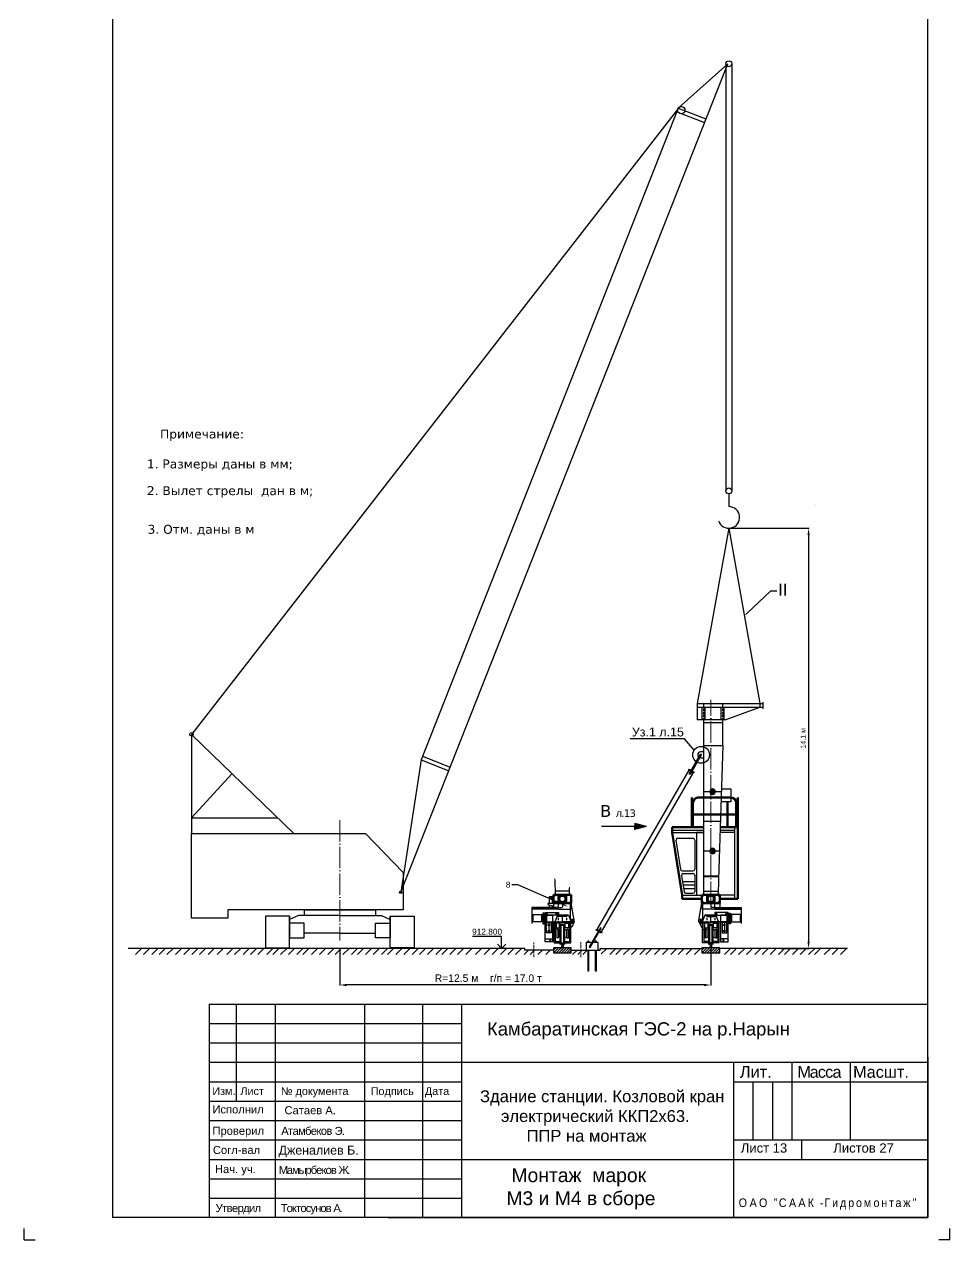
# Model space of a CAD drawing. Header units: millimetres. Extents: x 155577 to 993706, y -295114 to -113927.
# Drawn here: x 532038 to 563223, y -282929 to -241995 of the extents above; entities that cross this region are included whole.
import ezdxf
from ezdxf import colors
from ezdxf.entities.mleader import LeaderData, LeaderLine
from ezdxf.math import Vec2, Vec3

# ---------------------------------------------------------------- set-up
doc = ezdxf.new("R2010")
doc.units = ezdxf.units.MM
doc.linetypes.add('ACAD_ISO04W100', pattern=[30, 24, -3, 0, -3])
doc.linetypes.add('штриховая2', pattern=[9.525, 6.35, -3.175])
doc.layers.add('ось', color=160, linetype='Continuous', lineweight=15)
doc.layers.add('размер', color=84, linetype='Continuous', lineweight=18)
doc.styles.add('rom', font='times.ttf')
doc.styles.get("Standard").update_dxf_attribs({"font": 'arial.ttf'})
doc.dimstyles.new('ISO-25', dxfattribs={"dimtxt": 170, "dimasz": 170, "dimexe": 20, "dimexo": 10, "dimgap": 40, "dimtad": 1, "dimtxsty": 'Standard', "dimcen": 2.5, "dimadec": 0, "dimazin": 0, "dimtfac": 1, "dimtmove": 0, "dimatfit": 3, "dimfxl": 0, "dimarcsym": 0})

# ---------------------------------------------------------------- blocks, each defined once
blk = doc.blocks.new('стрела ДЭК -50 30 м')
for p, q in [((307292, 19005), (312744, 48506)), ((311398, 46721), (312744, 48506)), ((311398, 46721), (307108, 23514)), ((311398, 46721), (312381, 46539)), ((311374, 46592), (312357, 46410)), ((307108, 23514), (308092, 23332)), ((307108, 23514), (307292, 19005)), ((307132, 23643), (308115, 23461))]:
    blk.add_line(p, q)
blk.add_circle((311512, 46669), 123)
blk = doc.blocks.new('ходовка ДЭК -50')
at = {"lineweight": 30}
for p, q in [((580953, 8672), (580953, 8472)), ((580953, 8672), (583352, 8672)), ((583352, 8672), (583352, 8472)), ((580452, 8457), (579652, 8457)), ((579652, 8457), (579652, 7387)), ((580753, 8472), (580452, 8339)), ((580452, 7387), (580452, 8457)), ((582152, 8472), (580753, 8472)), ((582152, 8472), (583552, 8472)), ((583552, 8472), (583852, 8339)), ((583852, 8457), (584652, 8457)), ((583852, 7387), (583852, 8457)), ((584652, 8457), (584652, 7387)), ((582152, 7882), (580952, 7882)), ((582152, 7882), (582152, 7882)), ((582152, 7882), (583352, 7882)), ((582152, 7882), (582152, 7882)), ((579652, 7387), (580452, 7387)), ((584652, 7387), (583852, 7387))]:
    blk.add_line(p, q, dxfattribs=at)
for p, q in [((580452, 8457), (580452, 8222)), ((583852, 8457), (583852, 8222))]:
    blk.add_line(p, q)
for points in [[(580952, 8222), (580452, 8222), (580452, 7722), (580952, 7722)], [(583352, 8222), (583852, 8222), (583852, 7722), (583352, 7722)]]:
    blk.add_lwpolyline(points, close=True, dxfattribs=at)
blk = doc.blocks.new('корпус ДЭК-50')
at = {"lineweight": 30}
for p, q in [((537296, 11242), (533847, 14577)), ((533847, 14577), (533847, 11242)), ((533847, 11767), (535212, 13257)), ((533847, 11767), (536741, 11767)), ((533847, 8391), (533847, 11242)), ((533847, 11242), (539715, 11242)), ((539715, 11242), (540977, 9922)), ((540977, 9922), (540977, 8672)), ((540977, 8672), (535070, 8672)), ((535070, 8672), (535070, 8391)), ((535070, 8391), (533847, 8391))]:
    blk.add_line(p, q, dxfattribs=at)
blk.add_line((533847, 8391), (533847, 8672))
at = {"color": 70, "lineweight": 30}
for centre, radius in [((533847, 14577), 60.4), ((540897, 9261), 40.4)]:
    blk.add_circle(centre, radius, dxfattribs=at)
at = {"layer": 'ось', "linetype": 'ACAD_ISO04W100', "ltscale": 30}
blk.add_line((538847, 11693), (538847, 7633), dxfattribs=at)
blk = doc.blocks.new('A4')
at = {"color": 4}
for p, q in [((839180.34, -1943.12), (839180.34, -1945.62)), ((839180.34, -1943.12), (839182.84, -1943.12)), ((839390.34, -1943.12), (839387.84, -1943.12)), ((839390.34, -1943.12), (839390.34, -1945.62)), ((839180.34, -2240.12), (839180.34, -2237.62)), ((839390.34, -2240.12), (839390.34, -2237.62)), ((839180.34, -2240.12), (839182.84, -2240.12)), ((839390.34, -2240.12), (839387.84, -2240.12))]:
    blk.add_line(p, q, dxfattribs=at)
for p, q in [((839200.34, -1948.12), (839200.34, -2235.12)), ((839200.34, -1948.12), (839385.34, -1948.12)), ((839385.34, -1948.12), (839385.34, -2235.12)), ((839385.34, -2235.12), (839200.34, -2235.12))]:
    blk.add_line(p, q)
blk = doc.blocks.new('*D64')
at = {"layer": 'Defpoints', "color": 0, "transparency": 16777216}
for p in [(542672, -273101), (555172, -273101), (542672, -274351)]:
    blk.add_point(p, dxfattribs=at)
at = {"layer": 'размер', "color": 0, "lineweight": -2, "transparency": 16777216}
for p, q in [((542672, -273111), (542672, -274371)), ((555172, -273111), (555172, -274371)), ((554947, -274351), (542897, -274351))]:
    blk.add_line(p, q, dxfattribs=at)
at = {"layer": 'размер', "color": 0, "transparency": 16777216}
for points in [[(542897, -274314), (542897, -274389), (542672, -274351)], [(554947, -274314), (554947, -274389), (555172, -274351)]]:
    blk.add_solid(points, dxfattribs=at)
at = {"layer": 'размер', "color": 0, "transparency": 16777216, "insert": (547672, -274122), "char_height": 170, "attachment_point": 5}
blk.add_mtext('{\\H1.4706x;R=12.5 м    г/п = 17.0 т}', dxfattribs=at)
blk = doc.blocks.new('М4')
at = {"lineweight": 50}
for p, q in [((512136, -37683), (512116, -37683)), ((511496, -38253), (511476, -38253))]:
    blk.add_line(p, q, dxfattribs=at)
at = {"lineweight": 30}
for p, q in [((512126, -43144), (512126, -37683)), ((511486, -38348), (511486, -38253)), ((511486, -38348), (511625, -42849)), ((512126, -38348), (511486, -38348)), ((511534, -39904), (511734, -39904)), ((511918, -39904), (512126, -39904)), ((511565, -40904), (512126, -40904)), ((511565, -40904), (512126, -40904)), ((511596, -41904), (511734, -41904)), ((511596, -41904), (511734, -41904)), ((511918, -41904), (512126, -41904)), ((511918, -41904), (512126, -41904))]:
    blk.add_line(p, q, dxfattribs=at)
for p, q in [((511756, -39904), (511896, -39904)), ((511826, -39795), (511826, -40012)), ((511826, -39795), (511826, -40012)), ((511756, -41904), (511896, -41904)), ((511826, -41795), (511826, -42012))]:
    blk.add_line(p, q)
at = {"lineweight": 40}
for p, q in [((511635, -42849), (511615, -42849)), ((511615, -42849), (511635, -42849)), ((512126, -42754), (511622, -42754)), ((512126, -42754), (511622, -42754)), ((512136, -43144), (512116, -43144))]:
    blk.add_line(p, q, dxfattribs=at)
at = {"lineweight": 30}
for centre in [(511826, -39904), (511826, -41904)]:
    blk.add_circle(centre, 92.2, dxfattribs=at)
for centre in [(511826, -39904), (511826, -41904)]:
    blk.add_circle(centre, 60)
blk = doc.blocks.new('М2')
at = {"lineweight": 30}
for p, q in [((510138, -36888), (510138, -37108)), ((512351, -36938), (510138, -36938)), ((512351, -37058), (510138, -37058)), ((510236, -36938), (510236, -37058)), ((511406, -37478), (510236, -37058)), ((511431, -37478), (511431, -37058)), ((511541, -37478), (511541, -37058)), ((512071, -37478), (512071, -37058)), ((512181, -37478), (512181, -37058)), ((512351, -36938), (512351, -37478)), ((511406, -37478), (511666, -37478)), ((511486, -38243), (511486, -37478)), ((512126, -37578), (511486, -37578)), ((511541, -37478), (512351, -37478)), ((512126, -37673), (512126, -37478))]:
    blk.add_line(p, q, dxfattribs=at)
for p, q in [((511486, -37058), (511486, -36938)), ((512126, -37058), (512126, -36938)), ((511426, -37478), (511546, -37478))]:
    blk.add_line(p, q)
at = {"linetype": 'штриховая2', "ltscale": 10}
for p, q in [((511486, -37478), (511486, -37058)), ((512126, -37478), (512126, -37058))]:
    blk.add_line(p, q, dxfattribs=at)
at = {"lineweight": 50}
for p, q in [((512136, -37673), (512116, -37673)), ((511496, -38243), (511476, -38243))]:
    blk.add_line(p, q, dxfattribs=at)
blk = doc.blocks.new('фаркоп')
for p, q in [((538643, -300988), (538643, -300952)), ((538668, -300988), (538668, -300952)), ((538668, -300988), (538668, -300952)), ((538693, -300988), (538693, -300952)), ((538693, -300988), (538693, -300952)), ((538718, -300988), (538718, -300952)), ((538718, -300988), (538718, -300952)), ((538743, -300988), (538743, -300952)), ((538743, -300988), (538743, -300952)), ((538783, -300891), (544983, -300891)), ((544983, -301050), (538783, -301050)), ((538793, -300988), (538793, -300952)), ((538793, -300988), (538793, -300952)), ((538818, -300988), (538818, -300952)), ((538818, -300988), (538818, -300952)), ((538843, -300988), (538843, -300952)), ((538843, -300988), (538843, -300952)), ((538868, -300988), (538868, -300952)), ((544898, -300988), (544898, -300952)), ((544923, -300988), (544923, -300952)), ((544923, -300988), (544923, -300952)), ((544948, -300988), (544948, -300952)), ((544948, -300988), (544948, -300952)), ((544973, -300988), (544973, -300952)), ((544973, -300988), (544973, -300952)), ((545023, -300988), (545023, -300952)), ((545023, -300988), (545023, -300952)), ((545048, -300988), (545048, -300952)), ((545048, -300988), (545048, -300952)), ((545073, -300988), (545073, -300952)), ((545073, -300988), (545073, -300952)), ((545098, -300988), (545098, -300952)), ((545098, -300988), (545098, -300952)), ((545123, -300988), (545123, -300952))]:
    blk.add_line(p, q)
at = {"color": 3}
for p, q in [((538768, -300988), (538768, -300952)), ((544998, -300988), (544998, -300952))]:
    blk.add_line(p, q, dxfattribs=at)
for points in [[(538143, -300988), (538893, -300988), (538893, -300952), (538143, -300952)], [(538753, -300870), (538783, -300870), (538783, -301070), (538753, -301070)], [(545623, -300988), (544873, -300988), (544873, -300952), (545623, -300952)], [(544983, -300870), (545013, -300870), (545013, -301070), (544983, -301070)]]:
    blk.add_lwpolyline(points, close=True)
blk = doc.blocks.new('ГАК ДЭКа')
blk.add_line((284780, 30287), (284780, 29857))
blk.add_circle((284780, 30387), 100)
blk.add_arc((284780, 29494), 363, 198.8478, 90)
blk = doc.blocks.new('*D164')
at = {"layer": 'Defpoints', "color": 0, "transparency": 16777216}
for p in [(555780, -258966), (557522, -273121), (558466, -273121)]:
    blk.add_point(p, dxfattribs=at)
at = {"layer": 'размер', "color": 0, "lineweight": -2, "transparency": 16777216}
for p, q in [((555790, -258966), (558486, -258966)), ((558466, -259191), (558466, -272896)), ((557532, -273121), (558486, -273121))]:
    blk.add_line(p, q, dxfattribs=at)
at = {"layer": 'размер', "color": 0, "transparency": 16777216}
for points in [[(558429, -259191), (558504, -259191), (558466, -258966)], [(558429, -272896), (558504, -272896), (558466, -273121)]]:
    blk.add_solid(points, dxfattribs=at)
at = {"layer": 'размер', "color": 0, "transparency": 16777216, "insert": (558281, -266043), "char_height": 170, "attachment_point": 5, "rotation": 90}
blk.add_mtext('14.1 м', dxfattribs=at)

msp = doc.modelspace()

# ---------------------------------------------------------------- hatches: boundary and pattern name
for points in [[(553008.299, -269014.101), (552616.189, -268909.61), (552616.189, -269014.101), (552616.189, -269118.592)], [(549512.843, -272292.165), (549542.323, -272292.165), (549542.323, -271929.269), (549512.843, -271929.269)], [(555831.048, -271929.269), (555801.568, -271929.269), (555801.568, -272292.165), (555831.048, -272292.165)]]:
    msp.add_hatch(color=256).paths.add_polyline_path(points)
h = msp.add_hatch()
h.set_pattern_fill('ANSI35', color=256, scale=20, style=0)
h.set_pattern_definition([(45, (285019.82, 2942.89), (-89.80256, 89.80256), []), (45, (285109.63, 2942.89), (-89.80256, 89.80256), [158.75, -31.75, 0, -31.75])])
h.paths.add_polyline_path([(549871.946, -273100.717), (549871.946, -273270.717), (550471.946, -273270.717), (550471.946, -273100.717)])
h = msp.add_hatch()
h.set_pattern_fill('ANSI35', color=256, scale=20, style=0)
h.set_pattern_definition([(45, (290019.82, 2942.89), (-89.80256, 89.80256), []), (45, (290109.63, 2942.89), (-89.80256, 89.80256), [158.75, -31.75, 0, -31.75])])
h.paths.add_polyline_path([(554871.946, -273100.717), (554871.946, -273270.717), (555471.946, -273270.717), (555471.946, -273100.717)])

# ---------------------------------------------------------------- linework, layer by layer
for p, q in [((555680.501, -243311.651), (555680.057, -257709.973)), ((555879.824, -243323.269), (555879.824, -257716.8)), ((554080.269, -244817.545), (537671.946, -265910.717)), ((558700.678, -258162.606), (558700.678, -258162.64)), ((555780.057, -258965.871), (554706.946, -264874.717)), ((555780.057, -258965.871), (556821.946, -264874.717)), ((554283.288, -266055.517), (552456.712, -266055.517)), ((554613.742, -266438.247), (554283.288, -266055.517)), ((554861.946, -266600.717), (554801.946, -266600.717)), ((554831.946, -266570.717), (554831.946, -266630.717)), ((555862.851, -267760.717), (555526.32, -267760.717)), ((555862.851, -268174.589), (555862.851, -267760.717)), ((555513.526, -268174.589), (555862.851, -268174.589)), ((555709.905, -268174.589), (555709.905, -269040.717)), ((555749.823, -268174.589), (555749.823, -269040.717)), ((553008.299, -269014.101), (552616.189, -268909.61)), ((552616.189, -268909.61), (552616.189, -269014.101)), ((553008.299, -269014.101), (552616.189, -269118.592)), ((552616.189, -269118.592), (552616.189, -269014.101)), ((553871.946, -269130.717), (554931.946, -269130.717)), ((553871.946, -269210.717), (554931.946, -269210.717)), ((554931.946, -269210.717), (554691.946, -269210.717)), ((554691.946, -269210.717), (554691.946, -271330.717)), ((555978.811, -269210.717), (555476.861, -269210.717)), ((555479.334, -269130.717), (555978.811, -269130.717)), ((555978.811, -271450.717), (555978.811, -269040.717)), ((554156.581, -270456.675), (553999.381, -269476.484)), ((554054.889, -269409.781), (554567.864, -269409.781)), ((554631.414, -269467.855), (554631.414, -270452.638)), ((554155.481, -270449.816), (554156.581, -270456.675)), ((554219.031, -270510.717), (554568.745, -270510.717)), ((554189.295, -270660.657), (554278.579, -271217.366)), ((554221.211, -270859.661), (554631.414, -270859.661)), ((554239.618, -270974.436), (554631.414, -270974.436)), ((554244.803, -270593.954), (554571.675, -270593.954)), ((554631.414, -270656.017), (554631.414, -271200.735)), ((549778.602, -271367.207), (549778.602, -271424)), ((554211.946, -271330.717), (554871.946, -271330.717)), ((554260.552, -271104.964), (554631.414, -271104.964)), ((554332.837, -271262.799), (554571.675, -271262.799)), ((555978.811, -271330.717), (555471.946, -271330.717)), ((549871.946, -271600.717), (549678.966, -271600.717)), ((549678.966, -271600.717), (549678.966, -271643.945)), ((549678.966, -271643.945), (549871.946, -271680.355)), ((549730.829, -271424), (549826.376, -271424)), ((549871.946, -271590.717), (549871.946, -271740.717)), ((550039.996, -271800.717), (550039.996, -271590.717)), ((550039.996, -271740.717), (550136.912, -271740.717)), ((550039.996, -271800.717), (550444.081, -271800.717)), ((550171.946, -271590.717), (550171.946, -271716.044)), ((550439.946, -272170.717), (550439.946, -271590.717)), ((550571.946, -272170.717), (550471.946, -271590.717)), ((550471.946, -271590.717), (550471.946, -271765.451)), ((554771.946, -272170.717), (554871.946, -271590.717)), ((554871.946, -271590.717), (554871.946, -271765.451)), ((555303.895, -271800.717), (554899.81, -271800.717)), ((554903.946, -272170.717), (554903.946, -271590.717)), ((555171.946, -271590.717), (555171.946, -271716.044)), ((555303.895, -271740.717), (555206.979, -271740.717)), ((555303.895, -271800.717), (555303.895, -271590.717)), ((555471.946, -271590.717), (555471.946, -271740.717)), ((550439.946, -272170.717), (550571.946, -272170.717)), ((550451.946, -272220.717), (550451.946, -272200.717)), ((550451.946, -272220.717), (550451.946, -272200.717)), ((550571.946, -272220.717), (550571.946, -272170.717)), ((554903.946, -272170.717), (554771.946, -272170.717)), ((554771.946, -272220.717), (554771.946, -272170.717)), ((554891.946, -272220.717), (554891.946, -272200.717)), ((554891.946, -272220.717), (554891.946, -272200.717)), ((549677.847, -272331.684), (549750.604, -272331.684)), ((549677.847, -272528.686), (549750.604, -272528.686)), ((549714.399, -272262.72), (549714.399, -272572.604)), ((549891.946, -272220.717), (550171.946, -272220.717)), ((549891.946, -272930.717), (549891.946, -272247.795)), ((549891.946, -272247.795), (550171.946, -272247.795)), ((549891.946, -272480.794), (549931.946, -272480.794)), ((549931.946, -272247.795), (549931.946, -272890.717)), ((550111.946, -272510.642), (549978.866, -272459.098)), ((549978.866, -272459.098), (549978.866, -272777.191)), ((550039.459, -272482.567), (550039.459, -272753.723)), ((550111.946, -272320.717), (550111.946, -272950.717)), ((550451.946, -272247.795), (550171.946, -272247.795)), ((550231.946, -272510.642), (550365.025, -272459.098)), ((550231.946, -272510.642), (550231.946, -272725.647)), ((550304.432, -272482.567), (550304.432, -272753.723)), ((550365.025, -272459.098), (550365.025, -272777.191)), ((550411.946, -272247.795), (550411.946, -272890.717)), ((550451.946, -272480.794), (550411.946, -272480.794)), ((550451.946, -272930.717), (550451.946, -272247.795)), ((550484.581, -272397.795), (550451.946, -272397.795)), ((550571.946, -272220.717), (550484.581, -272397.795)), ((554771.946, -272220.717), (554859.31, -272397.795)), ((554859.31, -272397.795), (554891.946, -272397.795)), ((554891.946, -272930.717), (554891.946, -272247.795)), ((554891.946, -272247.795), (555171.946, -272247.795)), ((554891.946, -272480.794), (554931.946, -272480.794)), ((554931.946, -272247.795), (554931.946, -272890.717)), ((555111.946, -272510.642), (554978.866, -272459.098)), ((554978.866, -272459.098), (554978.866, -272777.191)), ((555039.459, -272482.567), (555039.459, -272753.723)), ((555111.946, -272510.642), (555111.946, -272725.647)), ((555451.946, -272220.717), (555171.946, -272220.717)), ((555451.946, -272247.795), (555171.946, -272247.795)), ((555231.946, -272320.717), (555231.946, -272950.717)), ((555231.946, -272510.642), (555365.025, -272459.098)), ((555304.432, -272482.567), (555304.432, -272753.723)), ((555365.025, -272459.098), (555365.025, -272777.191)), ((555411.946, -272247.795), (555411.946, -272890.717)), ((555451.946, -272480.794), (555411.946, -272480.794)), ((555451.946, -272930.717), (555451.946, -272247.795)), ((555666.044, -272331.684), (555593.287, -272331.684)), ((555666.044, -272528.686), (555593.287, -272528.686)), ((555629.492, -272262.72), (555629.492, -272572.604)), ((548122.705, -272720.717), (547139.929, -272720.717)), ((548122.705, -273120.717), (547981.284, -272979.296)), ((548122.705, -273120.717), (548122.705, -272720.717)), ((548122.705, -273120.717), (548264.126, -272979.296)), ((549891.946, -272930.717), (550451.946, -272930.717)), ((549931.946, -272890.717), (550111.946, -272890.717)), ((550111.946, -272725.647), (549978.866, -272777.191)), ((550111.946, -272950.717), (550111.946, -272973.111)), ((550151.946, -273010.767), (550151.946, -273056.578)), ((550191.946, -273010.767), (550191.946, -273056.578)), ((550231.946, -272725.647), (550365.025, -272777.191)), ((550231.946, -272890.717), (550411.946, -272890.717)), ((550231.946, -272950.717), (550231.946, -272973.111)), ((555451.946, -272930.717), (554891.946, -272930.717)), ((555111.946, -272890.717), (554931.946, -272890.717)), ((555111.946, -272725.647), (554978.866, -272777.191)), ((555111.946, -272950.717), (555111.946, -272973.111)), ((555151.946, -273010.767), (555151.946, -273056.578)), ((555191.946, -273010.767), (555191.946, -273056.578)), ((555231.946, -272725.647), (555365.025, -272777.191)), ((555411.946, -272890.717), (555231.946, -272890.717)), ((555231.946, -272950.717), (555231.946, -272973.111)), ((548902.946, -273120.717), (535535.872, -273120.717)), ((535787.823, -273324.364), (535991.469, -273120.717)), ((536050.455, -273324.364), (536254.102, -273120.717)), ((536335.6, -273324.364), (536539.247, -273120.717)), ((536335.6, -273324.364), (536539.247, -273120.717)), ((536335.6, -273324.364), (536539.247, -273120.717)), ((536583.223, -273324.364), (536786.869, -273120.717)), ((536845.855, -273324.364), (537049.502, -273120.717)), ((537131, -273324.364), (537334.647, -273120.717)), ((537415.155, -273324.364), (537618.801, -273120.717)), ((537415.155, -273324.364), (537618.801, -273120.717)), ((537682.196, -273324.364), (537885.842, -273120.717)), ((537944.828, -273324.364), (538148.475, -273120.717)), ((538229.973, -273324.364), (538433.62, -273120.717)), ((538537.815, -273324.364), (538741.462, -273120.717)), ((538537.815, -273324.364), (538741.462, -273120.717)), ((538864.278, -273324.364), (539067.925, -273120.717)), ((539126.911, -273324.364), (539330.557, -273120.717)), ((539412.055, -273324.364), (539615.702, -273120.717)), ((539412.055, -273324.364), (539615.702, -273120.717)), ((539412.055, -273324.364), (539615.702, -273120.717)), ((539659.678, -273324.364), (539863.325, -273120.717)), ((539902.311, -273324.364), (540105.957, -273120.717)), ((540207.455, -273324.364), (540411.102, -273120.717)), ((540408.621, -273324.364), (540612.268, -273120.717)), ((540408.621, -273324.364), (540612.268, -273120.717)), ((540675.662, -273324.364), (540879.309, -273120.717)), ((540938.295, -273324.364), (541141.941, -273120.717)), ((541223.439, -273324.364), (541427.086, -273120.717)), ((541424.605, -273324.364), (541628.252, -273120.717)), ((541424.605, -273324.364), (541628.252, -273120.717)), ((541719.113, -273324.364), (541922.76, -273120.717)), ((541981.746, -273324.364), (542185.392, -273120.717)), ((542266.891, -273324.364), (542470.537, -273120.717)), ((542266.891, -273324.364), (542470.537, -273120.717)), ((542266.891, -273324.364), (542470.537, -273120.717)), ((542514.513, -273324.364), (542718.16, -273120.717)), ((542777.146, -273324.364), (542980.792, -273120.717)), ((543062.291, -273324.364), (543265.937, -273120.717)), ((543263.456, -273324.364), (543467.103, -273120.717)), ((543263.456, -273324.364), (543467.103, -273120.717)), ((543530.497, -273324.364), (543734.144, -273120.717)), ((543793.13, -273324.364), (543996.777, -273120.717)), ((544078.275, -273324.364), (544281.921, -273120.717)), ((544279.44, -273324.364), (544483.087, -273120.717)), ((544279.44, -273324.364), (544483.087, -273120.717)), ((544561.496, -273324.364), (544765.143, -273120.717)), ((544824.129, -273324.364), (545027.775, -273120.717)), ((545109.273, -273324.364), (545312.92, -273120.717)), ((545109.273, -273324.364), (545312.92, -273120.717)), ((545109.273, -273324.364), (545312.92, -273120.717)), ((545356.896, -273324.364), (545560.543, -273120.717)), ((545619.529, -273324.364), (545823.175, -273120.717)), ((545904.673, -273324.364), (546108.32, -273120.717)), ((546105.839, -273324.364), (546309.486, -273120.717)), ((546105.839, -273324.364), (546309.486, -273120.717)), ((546372.88, -273324.364), (546576.527, -273120.717)), ((546635.513, -273324.364), (546839.159, -273120.717)), ((546920.657, -273324.364), (547124.304, -273120.717)), ((547242.179, -273324.364), (547445.825, -273120.717)), ((547536.619, -273324.364), (547740.266, -273120.717)), ((547799.251, -273324.364), (548002.898, -273120.717)), ((548084.396, -273324.364), (548288.043, -273120.717)), ((548084.396, -273324.364), (548288.043, -273120.717)), ((548084.396, -273324.364), (548288.043, -273120.717)), ((548332.019, -273324.364), (548535.666, -273120.717)), ((548594.651, -273324.364), (548798.298, -273120.717)), ((548879.796, -273324.364), (549031.443, -273172.717)), ((548902.946, -273172.717), (548902.946, -273120.717)), ((549871.946, -273172.717), (548902.946, -273172.717)), ((549080.962, -273324.364), (549232.609, -273172.717)), ((549080.962, -273324.364), (549232.609, -273172.717)), ((549348.003, -273324.364), (549499.65, -273172.717)), ((549610.635, -273324.364), (549762.282, -273172.717)), ((550111.946, -273085.717), (550111.946, -273100.717)), ((550111.946, -273100.717), (550231.946, -273100.717)), ((550231.946, -273085.717), (550231.946, -273100.717)), ((550471.946, -273172.717), (551440.946, -273172.717)), ((550512.05, -273324.364), (550663.697, -273172.717)), ((550686.042, -273324.364), (550837.689, -273172.717)), ((550854.91, -273324.364), (551006.556, -273172.717)), ((551440.946, -273172.717), (551440.946, -273120.717)), ((551440.946, -273120.717), (554871.946, -273120.717)), ((551481.442, -273304.364), (551665.089, -273120.717)), ((551766.587, -273324.364), (551970.233, -273120.717)), ((551967.753, -273324.364), (552171.399, -273120.717)), ((551967.753, -273324.364), (552171.399, -273120.717)), ((552234.794, -273324.364), (552438.44, -273120.717)), ((552497.426, -273324.364), (552701.073, -273120.717)), ((552782.571, -273324.364), (552986.217, -273120.717)), ((552983.737, -273324.364), (553187.383, -273120.717)), ((552983.737, -273324.364), (553187.383, -273120.717)), ((553278.245, -273324.364), (553481.891, -273120.717)), ((553540.877, -273324.364), (553744.524, -273120.717)), ((553826.022, -273324.364), (554029.669, -273120.717)), ((553826.022, -273324.364), (554029.669, -273120.717)), ((553826.022, -273324.364), (554029.669, -273120.717)), ((554073.645, -273324.364), (554277.291, -273120.717)), ((554336.277, -273324.364), (554539.924, -273120.717)), ((554621.422, -273324.364), (554825.069, -273120.717)), ((555111.946, -273085.717), (555111.946, -273100.717)), ((555231.946, -273100.717), (555111.946, -273100.717)), ((555231.946, -273085.717), (555231.946, -273100.717)), ((559780.519, -273120.717), (555471.946, -273120.717)), ((555637.406, -273324.364), (555841.053, -273120.717)), ((555838.572, -273324.364), (556042.219, -273120.717)), ((555838.572, -273324.364), (556042.219, -273120.717)), ((556109.71, -273324.364), (556313.357, -273120.717)), ((556372.342, -273324.364), (556575.989, -273120.717)), ((556657.487, -273324.364), (556861.134, -273120.717)), ((556657.487, -273324.364), (556861.134, -273120.717)), ((556657.487, -273324.364), (556861.134, -273120.717)), ((556905.11, -273324.364), (557108.757, -273120.717)), ((557167.742, -273324.364), (557371.389, -273120.717)), ((557452.887, -273324.364), (557656.534, -273120.717)), ((557654.053, -273324.364), (557857.7, -273120.717)), ((557654.053, -273324.364), (557857.7, -273120.717)), ((557921.094, -273324.364), (558124.741, -273120.717)), ((558183.726, -273324.364), (558387.373, -273120.717)), ((558468.871, -273324.364), (558672.518, -273120.717)), ((558670.037, -273324.364), (558873.684, -273120.717)), ((558670.037, -273324.364), (558873.684, -273120.717)), ((558996.5, -273324.364), (559200.147, -273120.717)), ((559259.133, -273324.364), (559462.779, -273120.717)), ((559544.277, -273324.364), (559747.924, -273120.717)), ((559544.277, -273324.364), (559747.924, -273120.717)), ((559544.277, -273324.364), (559747.924, -273120.717)), ((538278.232, -282186.761), (538278.232, -274991.582)), ((538278.232, -274991.582), (562480.197, -274991.582)), ((539193.982, -278262.118), (539193.982, -274991.582)), ((540502.196, -282186.761), (540502.196, -274991.582)), ((543511.089, -282186.761), (543511.089, -274991.582)), ((545473.411, -282186.761), (545473.411, -274991.582)), ((546781.625, -282186.761), (546781.625, -274991.582)), ((538278.232, -275645.69), (546781.625, -275645.69)), ((538278.232, -276299.797), (546781.625, -276299.797)), ((538278.232, -276953.904), (562480.197, -276953.904)), ((538278.232, -276953.904), (562480.197, -276953.904)), ((555939.125, -276953.904), (555939.125, -282186.761)), ((557901.447, -276953.904), (557901.447, -279570.333)), ((559863.768, -276953.904), (559863.768, -279570.333)), ((562480.197, -276781.361), (562480.197, -282186.761)), ((538278.232, -277608.011), (546781.625, -277608.011)), ((555939.125, -277608.011), (562480.197, -277608.011)), ((556593.233, -277608.011), (556593.233, -279570.333)), ((557247.34, -277608.011), (557247.34, -279570.333)), ((538278.232, -278262.118), (546781.625, -278262.118)), ((538278.232, -278262.118), (546781.625, -278262.118)), ((538278.232, -278916.225), (546781.625, -278916.225)), ((538278.232, -278916.225), (546781.625, -278916.225)), ((538278.232, -279570.333), (546781.625, -279570.333)), ((555939.125, -279570.333), (562480.197, -279570.333)), ((558223.918, -279570.333), (558223.918, -280224.44)), ((538278.232, -280224.44), (562480.197, -280224.44)), ((538278.232, -280878.547), (546781.625, -280878.547)), ((538278.232, -280878.547), (546781.625, -280878.547)), ((538278.232, -281532.654), (546781.625, -281532.654)), ((562480.197, -282186.761), (544298.397, -282186.761)), ((544298.397, -282186.761), (562480.197, -282186.761))]:
    msp.add_line(p, q)
at = {"lineweight": 30}
for p, q in [((554931.946, -266500.717), (554831.946, -266500.717)), ((554831.946, -266700.717), (554931.946, -266700.717)), ((552616.189, -269014.101), (551483.714, -269014.101)), ((549911.392, -270795.811), (549927.309, -271310.717)), ((555432.499, -270795.811), (555416.582, -271310.717)), ((550411.946, -271190.717), (549923.599, -271190.717)), ((550411.946, -271190.717), (549923.599, -271190.717)), ((550411.946, -271310.717), (550411.946, -271090.717)), ((554931.946, -271310.717), (554931.946, -271090.717)), ((554931.946, -271190.717), (555420.292, -271190.717)), ((554931.946, -271190.717), (555420.292, -271190.717)), ((550039.996, -271740.717), (549144.946, -271740.717)), ((549144.946, -271740.717), (549144.946, -272278.733)), ((550039.996, -271770.717), (549144.946, -271770.717)), ((550039.996, -271800.717), (549144.946, -271800.717)), ((555303.895, -271740.717), (556198.946, -271740.717)), ((555303.895, -271770.717), (556198.946, -271770.717)), ((555303.895, -271800.717), (556198.946, -271800.717)), ((556198.946, -271740.717), (556198.946, -272278.733)), ((549175.055, -271971.775), (549144.946, -272005.043)), ((549144.946, -272058.138), (549144.946, -272163.297)), ((549175.055, -272226.691), (549144.946, -272193.423)), ((549175.055, -271971.775), (549175.055, -272226.691)), ((549175.055, -271971.775), (549469.803, -271971.775)), ((549175.055, -272196.565), (549175.055, -272024.87)), ((549175.055, -272024.87), (549175.055, -272057.481)), ((549469.803, -271971.775), (549469.803, -272226.691)), ((549542.323, -272024.87), (549469.803, -272024.87)), ((549542.323, -272196.565), (549469.803, -272196.565)), ((549586.852, -271986.666), (549542.323, -271929.269)), ((550007.44, -272000.717), (549927.44, -272200.717)), ((549927.44, -272220.717), (549927.44, -272200.717)), ((549927.44, -272220.717), (549927.44, -272200.717)), ((550007.44, -272000.717), (550371.946, -272000.717)), ((550371.946, -272000.717), (550171.946, -272000.717)), ((550371.946, -272000.717), (550451.946, -272200.717)), ((554971.946, -272000.717), (554891.946, -272200.717)), ((554971.946, -272000.717), (555171.946, -272000.717)), ((555336.452, -272000.717), (554971.946, -272000.717)), ((555336.452, -272000.717), (555416.452, -272200.717)), ((555416.452, -272220.717), (555416.452, -272200.717)), ((555416.452, -272220.717), (555416.452, -272200.717)), ((555757.039, -271986.666), (555801.568, -271929.269)), ((555801.568, -272024.87), (555874.088, -272024.87)), ((555801.568, -272196.565), (555874.088, -272196.565)), ((556168.836, -271971.775), (555874.088, -271971.775)), ((555874.088, -271971.775), (555874.088, -272226.691)), ((556168.836, -271971.775), (556198.946, -272005.043)), ((556168.836, -271971.775), (556168.836, -272226.691)), ((556168.836, -272196.565), (556168.836, -272024.87)), ((556168.836, -272024.87), (556168.836, -272057.481)), ((556168.836, -272226.691), (556198.946, -272193.423)), ((556198.946, -272058.138), (556198.946, -272163.297)), ((549469.803, -272226.691), (549175.055, -272226.691)), ((549542.323, -272292.165), (549586.852, -272234.768)), ((550571.946, -272220.717), (550171.946, -272220.717)), ((554771.946, -272220.717), (555171.946, -272220.717)), ((555801.568, -272292.165), (555757.039, -272234.768)), ((555874.088, -272226.691), (556168.836, -272226.691)), ((549586.852, -272797.466), (549841.946, -272797.466)), ((549746.962, -272797.466), (549746.962, -272893.839)), ((549767.829, -272797.466), (549767.829, -272893.839)), ((555757.039, -272797.466), (555501.946, -272797.466)), ((555576.062, -272797.466), (555576.062, -272893.839)), ((555596.929, -272797.466), (555596.929, -272893.839))]:
    msp.add_line(p, q, dxfattribs=at)
at = {"lineweight": 50}
for p, q in [((554537.864, -269040.717), (554537.864, -268040.717)), ((555862.851, -268040.717), (554736.977, -268040.717)), ((556080.153, -269040.717), (556080.153, -268040.717)), ((554537.864, -268288.624), (554567.864, -268288.624)), ((554537.864, -268316.505), (554567.864, -268316.505)), ((554567.864, -269040.717), (554567.864, -268215.625)), ((556031.964, -269040.717), (556031.964, -268215.625)), ((556031.964, -268288.624), (556080.153, -268288.624)), ((556031.964, -268316.505), (556080.153, -268316.505)), ((554537.864, -268869.38), (554567.864, -268869.38)), ((554537.864, -268897.261), (554567.864, -268897.261)), ((554567.864, -268609.333), (556031.964, -268609.333)), ((556031.964, -268869.38), (556080.153, -268869.38)), ((556031.964, -268897.261), (556080.153, -268897.261)), ((553871.946, -269040.717), (554931.946, -269040.717)), ((553871.946, -269040.717), (553871.946, -269210.717)), ((554211.946, -271330.717), (553871.946, -269210.717)), ((555482.116, -269040.717), (556080.153, -269040.717)), ((556080.153, -271450.717), (556080.153, -269040.717)), ((549871.946, -271310.717), (550471.946, -271310.717)), ((549871.946, -271310.717), (549871.946, -271590.717)), ((550471.946, -271310.717), (550471.946, -271590.717)), ((554211.946, -271450.717), (554211.946, -271330.717)), ((555471.946, -271310.717), (554871.946, -271310.717)), ((554871.946, -271310.717), (554871.946, -271590.717)), ((555471.946, -271310.717), (555471.946, -271590.717)), ((549871.946, -271590.717), (550471.946, -271590.717)), ((554871.946, -271450.717), (554211.946, -271450.717)), ((555471.946, -271590.717), (554871.946, -271590.717)), ((555471.946, -271590.717), (554871.946, -271590.717)), ((556080.153, -271450.717), (555471.946, -271450.717)), ((550111.966, -272291.862), (550111.463, -272991.962)), ((550111.946, -272320.717), (550231.946, -272320.717)), ((550231.966, -272291.862), (550231.463, -272991.962)), ((555111.925, -272291.862), (555112.428, -272991.962)), ((555231.946, -272320.717), (555111.946, -272320.717)), ((555231.925, -272291.862), (555232.428, -272991.962)), ((550231.493, -272950.76), (550111.946, -272950.717)), ((555112.399, -272950.76), (555231.946, -272950.717))]:
    msp.add_line(p, q, dxfattribs=at)
at = {"lineweight": 40}
for p, q in [((549921.083, -270795.811), (549901.083, -270795.811)), ((549901.083, -270795.811), (549921.083, -270795.811)), ((555422.499, -270795.811), (555442.499, -270795.811)), ((550421.946, -271090.717), (550401.946, -271090.717)), ((554921.946, -271090.717), (554941.946, -271090.717))]:
    msp.add_line(p, q, dxfattribs=at)
at = {"linetype": 'штриховая2', "ltscale": 10}
for p, q in [((550033.63, -272000.717), (550033.63, -272220.717)), ((550310.261, -272000.717), (550310.261, -272220.717)), ((555033.63, -272000.717), (555033.63, -272220.717)), ((555310.261, -272000.717), (555310.261, -272220.717))]:
    msp.add_line(p, q, dxfattribs=at)
for points in [[(549730.829, -271600.717), (549730.829, -271367.207), (549826.376, -271367.207), (549826.376, -271600.717)], [(549826.376, -271671.757), (549826.376, -271740.717), (549730.829, -271740.717), (549730.829, -271653.73)], [(549542.323, -272292.165), (549542.323, -271929.269)], [(549586.852, -271986.666), (549586.852, -272292.165)], [(555757.039, -271986.666), (555757.039, -272292.165)], [(555801.568, -272292.165), (555801.568, -271929.269)], [(551161.153, -272922.717), (550971.946, -272922.717), (550971.946, -273172.717), (551371.946, -273172.717), (551371.946, -272922.717), (551202.722, -272922.717)], [(551064.946, -272922.717), (551064.946, -272872.717), (551028.946, -272872.717), (551028.946, -272922.717)], [(551314.946, -272922.717), (551314.946, -272872.717), (551278.946, -272872.717), (551278.946, -272922.717)], [(551028.946, -273172.717), (551028.946, -273872.717), (551064.946, -273872.717), (551064.946, -273172.717)], [(551278.946, -273172.717), (551278.946, -273872.717), (551314.946, -273872.717), (551314.946, -273172.717)]]:
    msp.add_lwpolyline(points)
at = {"lineweight": 50}
for points in [[(550044.008, -271322.832), (550299.883, -271322.832), (550299.883, -271578.602), (550044.008, -271578.602)], [(555299.883, -271322.832), (555044.008, -271322.832), (555044.008, -271578.602), (555299.883, -271578.602)]]:
    msp.add_lwpolyline(points, close=True, dxfattribs=at)
for points in [[(549542.323, -271929.269), (549512.843, -271929.269), (549512.843, -272292.165), (549542.323, -272292.165)], [(550480.157, -272143.177), (550535.238, -272143.177), (550535.238, -272170.717), (550480.157, -272170.717)], [(550494.086, -272131.07), (550521.309, -272131.07), (550521.309, -272276.44), (550494.086, -272276.44)], [(554863.734, -272143.177), (554808.653, -272143.177), (554808.653, -272170.717), (554863.734, -272170.717)], [(554849.805, -272131.07), (554822.582, -272131.07), (554822.582, -272276.44), (554849.805, -272276.44)], [(555801.568, -271929.269), (555831.048, -271929.269), (555831.048, -272292.165), (555801.568, -272292.165)], [(550078.083, -272263.34), (549964.831, -272263.34), (549964.831, -272428.368), (550078.083, -272428.368)], [(550265.808, -272263.34), (550379.06, -272263.34), (550379.06, -272428.368), (550265.808, -272428.368)], [(550480.157, -272220.717), (550535.238, -272220.717), (550535.238, -272248.257), (550480.157, -272248.257)], [(554863.734, -272220.717), (554808.653, -272220.717), (554808.653, -272248.257), (554863.734, -272248.257)], [(555078.083, -272263.34), (554964.831, -272263.34), (554964.831, -272428.368), (555078.083, -272428.368)], [(555265.808, -272263.34), (555379.06, -272263.34), (555379.06, -272428.368), (555265.808, -272428.368)], [(550471.946, -273100.717), (549871.946, -273100.717), (549871.946, -273270.717), (550471.946, -273270.717)], [(555471.946, -273100.717), (554871.946, -273100.717), (554871.946, -273270.717), (555471.946, -273270.717)]]:
    msp.add_lwpolyline(points, close=True)
at = {"lineweight": 30}
for points in [[(549542.323, -272024.87), (549586.852, -272024.87), (549586.852, -272196.565), (549542.323, -272196.565)], [(555801.568, -272024.87), (555757.039, -272024.87), (555757.039, -272196.565), (555801.568, -272196.565)]]:
    msp.add_lwpolyline(points, dxfattribs=at)
for points in [[(549586.852, -271906.058), (550040.033, -271906.058), (550040.033, -272000.717), (549586.852, -272000.717)], [(549841.946, -272893.839), (549586.852, -272893.839), (549586.852, -272000.717), (549841.946, -272000.717)], [(550171.946, -272000.717), (549636.852, -272000.717), (549636.852, -272220.717), (550171.946, -272220.717)], [(550007.44, -272000.717), (550310.261, -272000.717), (550310.261, -272039.654), (550007.44, -272039.654)], [(555336.452, -272000.717), (555033.63, -272000.717), (555033.63, -272039.654), (555336.452, -272039.654)], [(555171.946, -272000.717), (555707.039, -272000.717), (555707.039, -272220.717), (555171.946, -272220.717)], [(555757.039, -271906.058), (555303.858, -271906.058), (555303.858, -272000.717), (555757.039, -272000.717)], [(555501.946, -272893.839), (555757.039, -272893.839), (555757.039, -272000.717), (555501.946, -272000.717)], [(549636.851, -272248.38), (549791.947, -272248.38), (549791.947, -272591.825), (549636.851, -272591.825)], [(555707.041, -272248.38), (555551.944, -272248.38), (555551.944, -272591.825), (555707.041, -272591.825)]]:
    msp.add_lwpolyline(points, close=True, dxfattribs=at)
at = {"color": 70, "lineweight": 30}
msp.add_circle((555779.824, -243323.269), 100, dxfattribs=at)
for centre, radius in [((554845.157, -266600.27), 282.497), ((550033.63, -272018.493), 12.621), ((550280.251, -272018.493), 12.621), ((555063.64, -272018.493), 12.621), ((555310.261, -272018.493), 12.621)]:
    msp.add_circle(centre, radius)
at = {"lineweight": 30}
for centre, radius in [((554831.946, -266600.717), 20), ((549647.926, -271954.888), 21.568), ((549981.347, -271954.888), 21.568), ((555362.544, -271954.888), 21.568), ((555695.965, -271954.888), 21.568), ((549714.399, -272331.684), 26.535), ((549714.399, -272528.686), 26.535), ((555629.492, -272331.684), 26.535), ((555629.492, -272528.686), 26.535)]:
    msp.add_circle(centre, radius, dxfattribs=at)
at = {"linetype": 'штриховая2'}
msp.add_circle((554831.946, -266600.717), 18, dxfattribs=at)
at = {"lineweight": 50}
for centre, radius in [((549900.207, -271335.448), 10.358), ((550067.331, -271342.584), 10.358), ((550171.946, -271450.717), 106.456), ((550276.561, -271342.584), 10.358), ((550443.684, -271335.448), 10.358), ((554900.207, -271335.448), 10.358), ((555067.331, -271342.584), 10.358), ((555171.946, -271450.717), 106.456), ((555276.561, -271342.584), 10.358), ((555443.684, -271335.448), 10.358), ((549900.207, -271565.987), 10.358), ((550067.331, -271558.851), 10.358), ((550276.561, -271558.851), 10.358), ((550443.684, -271565.987), 10.358), ((554900.207, -271565.987), 10.358), ((555067.331, -271558.851), 10.358), ((555276.561, -271558.851), 10.358), ((555443.684, -271565.987), 10.358)]:
    msp.add_circle(centre, radius, dxfattribs=at)
at = {"lineweight": 30}
msp.add_arc((554831.946, -266600.717), 100, 90, 270, dxfattribs=at)
at = {"lineweight": 50}
for centre, start, end in [((554753.779, -268226.171), 95.1767424, 176.7533125), ((555846.049, -268226.171), 3.2466875, 84.8232576)]:
    msp.add_arc(centre, 186.214, start, end, dxfattribs=at)
for centre, radius, start, end in [((554067.63, -269476.832), 68.251, 100.7594211, 179.7077787), ((554568.745, -269472.626), 62.851, 4.3535356, 90.8029395), ((554223.524, -270442.421), 68.444, 186.2026332, 266.2360537), ((554568.745, -270447.867), 62.851, 269.1970605, 355.6464644), ((554257.545, -270661.005), 68.251, 100.7594211, 179.7077787), ((554563.32, -270661.778), 68.337, 355.1639543, 82.9774814), ((554334.247, -271205.999), 56.817, 186.6822384, 271.4224475), ((554563.32, -271194.974), 68.337, 277.0225186, 355.1639543), ((550139.606, -271707.334), 33.492, 265.3865224, 344.9252541), ((550435.642, -271765.408), 36.304, 283.4427096, 359.9326595), ((554908.249, -271765.408), 36.304, 180.0673405, 256.5572904), ((555204.285, -271707.334), 33.492, 195.0747459, 274.6134776), ((550100.749, -273025.077), 53.159, 15.6172059, 77.8413216), ((550243.142, -273025.077), 53.159, 102.1586784, 164.3827941), ((555100.749, -273025.077), 53.159, 15.6172059, 77.8413216), ((555243.142, -273025.077), 53.159, 102.1586784, 164.3827941), ((550107.771, -273037.963), 47.937, 274.9963566, 337.1497727), ((550236.121, -273037.963), 47.937, 202.8502273, 265.0036434), ((555107.771, -273037.963), 47.937, 274.9963566, 337.1497727), ((555236.121, -273037.963), 47.937, 202.8502273, 265.0036434)]:
    msp.add_arc(centre, radius, start, end)
at = {"layer": 'ось', "linetype": 'ACAD_ISO04W100', "ltscale": 30}
msp.add_line((555171.946, -271590.717), (555171.946, -264745.796), dxfattribs=at)
at = {"layer": 'ось', "linetype": 'ACAD_ISO04W100', "ltscale": 5}
for p, q in [((549202.946, -273418.554), (549202.946, -272918.152)), ((550796.946, -273411.585), (550796.946, -272911.182))]:
    msp.add_line(p, q, dxfattribs=at)

# ---------------------------------------------------------------- block references
at = {"color": 4, "xscale": 148.5, "yscale": 148.5, "zscale": 148.5}
msp.add_blockref('A4', (-124086243.081, 49729.164), dxfattribs=at)
for name, p, rotation in [('стрела ДЭК -50 30 м', (239504.699, -230828.182), 348.9211437238907), ('фаркоп', (21372.465, -588639.276), 60.00000000144248)]:
    msp.add_blockref(name, p, dxfattribs=dict(rotation=rotation))
for name, p in [('ГАК ДЭКа', (270999.977, -288096.7)), ('корпус ДЭК-50', (3825.432, -280487.614)), ('ходовка ДЭК -50', (-39480.548, -280487.614))]:
    msp.add_blockref(name, p)
at = {"xscale": -1}
for name in ['М2', 'М4']:
    msp.add_blockref(name, (1067058.031, -227937.149), dxfattribs=at)

# ---------------------------------------------------------------- texts
at = {"attachment_point": 1}
for s, insert, char_height, width in [('{\\fVerdana|b0|i0|c204|p34;Примечание:}', (536613.578, -255642.437), 300, 3384.09673), ('{\\fVerdana|b0|i0|c204|p34;1. Размеры даны в мм;}', (536167.358, -256651.744), 300, 5351.06305), ('{\\fVerdana|b0|i0|c0|p34;2\\fVerdana|b0|i0|c204|p34;. Вылет стрелы  дан в м;\\H1.8516x; }', (536167.358, -257551.776), 300, 7949.70381), ('{\\fVerdana|b0|i0|c0|p34;3\\fVerdana|b0|i0|c204|p34;. Отм. даны в м}', (536192.56, -258853.189), 300, 5294.04981), ('Уз.1 л.15', (552512.84, -265678.952), 300, 2459.34962), ('912.800', (547128.705, -272456.654), 200, 663.51782), ('Камбаратинская ГЭС-2 на р.Нарын', (547629.882, -275606.474), 444.79287, 15409.40209), ('{\\H1.5x;Лит.}', (556153.744, -277083.468), 261.64286, 1218.85232), ('{\\H1.5x;\\T0.9;Масса}', (558092.43, -277083.468), 261.64286, 1218.85232), ('{\\H1.5x;Масшт.}', (559969.306, -277083.468), 261.64286, 1218.85232), ('Изм.', (538373.04, -277793.965), 261.6429, 3075.09004), ('Лист', (539319.163, -277793.965), 261.6429, 3075.09004), ('{\\fArial|b0|i0|c204|p34;№ документа}', (540683.559, -277793.965), 261.64286, 3075.09004), ('Подпись ', (543709.308, -277793.965), 261.6429, 1589.57003), ('Дата', (545538.496, -277793.965), 261.6429, 725.22237), ('\\pi102.31;Здание станции. Козловой кран \\P\\pi808.31;электрический ККП2х63.\\P\\pi1671.1;ППР на монтаж', (547292.859, -277899.289), 399.33282, 8449.96999), ('Исполнил', (538376.107, -278407.235), 269.5497, 1536.4293), ('Сатаев А.', (540805.792, -278434.543), 269.5497, 2643.40605), ('Проверил', (538379.161, -279126.596), 269.5497, 1536.4293), ('{\\T0.9;Атамбеков Э}.', (540697.102, -279130.17), 269.54965, 2835.52721), ('Согл-вал', (538392.923, -279773.361), 269.5497, 1536.4293), ('Дженалиев Б.', (540607.046, -279764.223), 299.49961, 2761.70796), ('Лист 13', (556183.205, -279683.028), 313.9714, 2154.93112), ('Листов 27', (559300.012, -279683.028), 313.9714, 2154.93112), ('Нач. уч.', (538462.087, -280416.514), 269.5497, 2076.7043), ('{\\T0.85;Мамырбеков Ж\\T0.75;.}', (540616.482, -280446.784), 269.54965, 3102.1488), ('\\pi371.18;Монтаж  марок \\P\\pi200.6;М3 и М4 в сборе', (548083.002, -280523.598), 465.88829, 5483.69384), ('{\\T0.9;Утвердил}', (538484.827, -281729.935), 269.54965, 1536.4293), ('{\\T0.85;Токтосунов А.}', (540681.569, -281729.935), 269.54965, 3177.93611)]:
    msp.add_mtext(s, dxfattribs=dict(at, insert=insert, char_height=char_height, width=width))
at = {"color": 70, "insert": (551440.984, -268288.96), "char_height": 550, "width": 1279.71216, "attachment_point": 1}
msp.add_mtext('{\\fVerdana|b0|i0|c204|p34;\\H0.72727x;\\T0.85;В\\H1.375x; \\H0.45455x;л.13}', dxfattribs=at)
at = {"linetype": 'Continuous', "insert": (559126.926, -281728.601), "char_height": 430.567809, "width": 6162.98546, "attachment_point": 5, "style": 'rom'}
msp.add_mtext('{\\fArial|b0|i0|c204|p34;\\H0.6733x;\\W0.9;\\T1.3;ОАО "СААК \\fArial|b0|i0|c0|p34;-\\fArial|b0|i0|c204|p34;Гидромонтаж\\fArial|b0|i0|c0|p34;"\\Fsimplex|c0;\\H1.485x;\\Q12;\\T1; }', dxfattribs=at)

# ---------------------------------------------------------------- dimensions: what is measured, and where the dimension line sits
at = {"layer": 'размер'}
dim = msp.add_linear_dim(base=(558466.444, -273120.717), p1=(555780.057, -258965.871), p2=(557521.805, -273120.717), angle=90, text='14.1 м', dimstyle='ISO-25', override={"dimasz": 225, "dimgap": 100}, dxfattribs=at)
dim.commit()
dim.dimension.update_dxf_attribs({"geometry": '*D164', "text_midpoint": (558466.444, -266043.294), "dimtype": 160})
dim = msp.add_linear_dim(base=(542671.946, -274351.084), p1=(555171.946, -273100.717), p2=(542671.946, -273100.717), text='{\\H1.4706x;R=12.5 м    г/п = 17.0 т}', dimstyle='ISO-25', override={"dimasz": 225, "dimgap": 100}, dxfattribs=at)
dim.commit()
dim.dimension.update_dxf_attribs({"geometry": '*D64', "text_midpoint": (547671.946, -274351.084), "dimtype": 160})

# ---------------------------------------------------------------- leaders
ml = msp.add_multileader_mtext('Standard')
ml.set_content('II', color=256)
ml.set_leader_properties()
ml.build(insert=Vec2(0, 0))
ml.multileader.update_dxf_attribs({"dogleg_length": 200, "arrow_head_size": 130})
ctx = ml.context
ctx.base_point, ctx.char_height, ctx.arrow_head_size, ctx.landing_gap_size, ctx.plane_origin = Vec3(557394.135, -261076.717), 400, 130, 50, Vec3(556301.001, -261920.294)
notes = []
notes.append((ctx, [(0, (1, 1, 0), (557194.135, -261076.717), (1, 0), 200, [(0, [(556301.001, -261920.294)], 0, [])])]))
ctx.mtext.insert, ctx.mtext.width, ctx.mtext.flow_direction = Vec3(557444.135, -260836.717), 138.27447, 5
ml = msp.add_multileader_mtext('Standard', dxfattribs=at)
ml.set_content('8', color=256)
ml.set_leader_properties()
ml.build(insert=Vec2(0, 0))
ml.multileader.update_dxf_attribs({"dogleg_length": 200, "arrow_head_size": 130})
ctx = ml.context
ctx.base_point, ctx.char_height, ctx.arrow_head_size, ctx.landing_gap_size, ctx.plane_origin = Vec3(548238.8, -270975.873), 200, 130, 50, Vec3(550355.621, -271711.275)
ctx.text_align_type = 2
notes.append((ctx, [(1, (1, 1, 0), (548670.587, -270975.873), (-1, 0), 200, [(0, [(550355.621, -271711.275)], 0, [])])]))
ctx.mtext.insert, ctx.mtext.alignment, ctx.mtext.flow_direction = Vec3(548420.587, -270874.168), 3, 5
for ctx, leaders in notes:
    for number, flags, end, landing, length, lines in leaders:
        leader = LeaderData()
        leader.index, (leader.has_last_leader_line, leader.has_dogleg_vector, leader.attachment_direction) = number, flags
        leader.last_leader_point, leader.dogleg_vector, leader.dogleg_length = Vec3(end), Vec3(landing), length
        for number, points, colour, breaks in lines:
            line = LeaderLine()
            line.index, line.vertices, line.color, line.breaks = number, Vec3.list(points), colors.encode_raw_color(colour), breaks
            leader.lines.append(line)
        ctx.leaders.append(leader)

doc.saveas('drawing.dxf')
